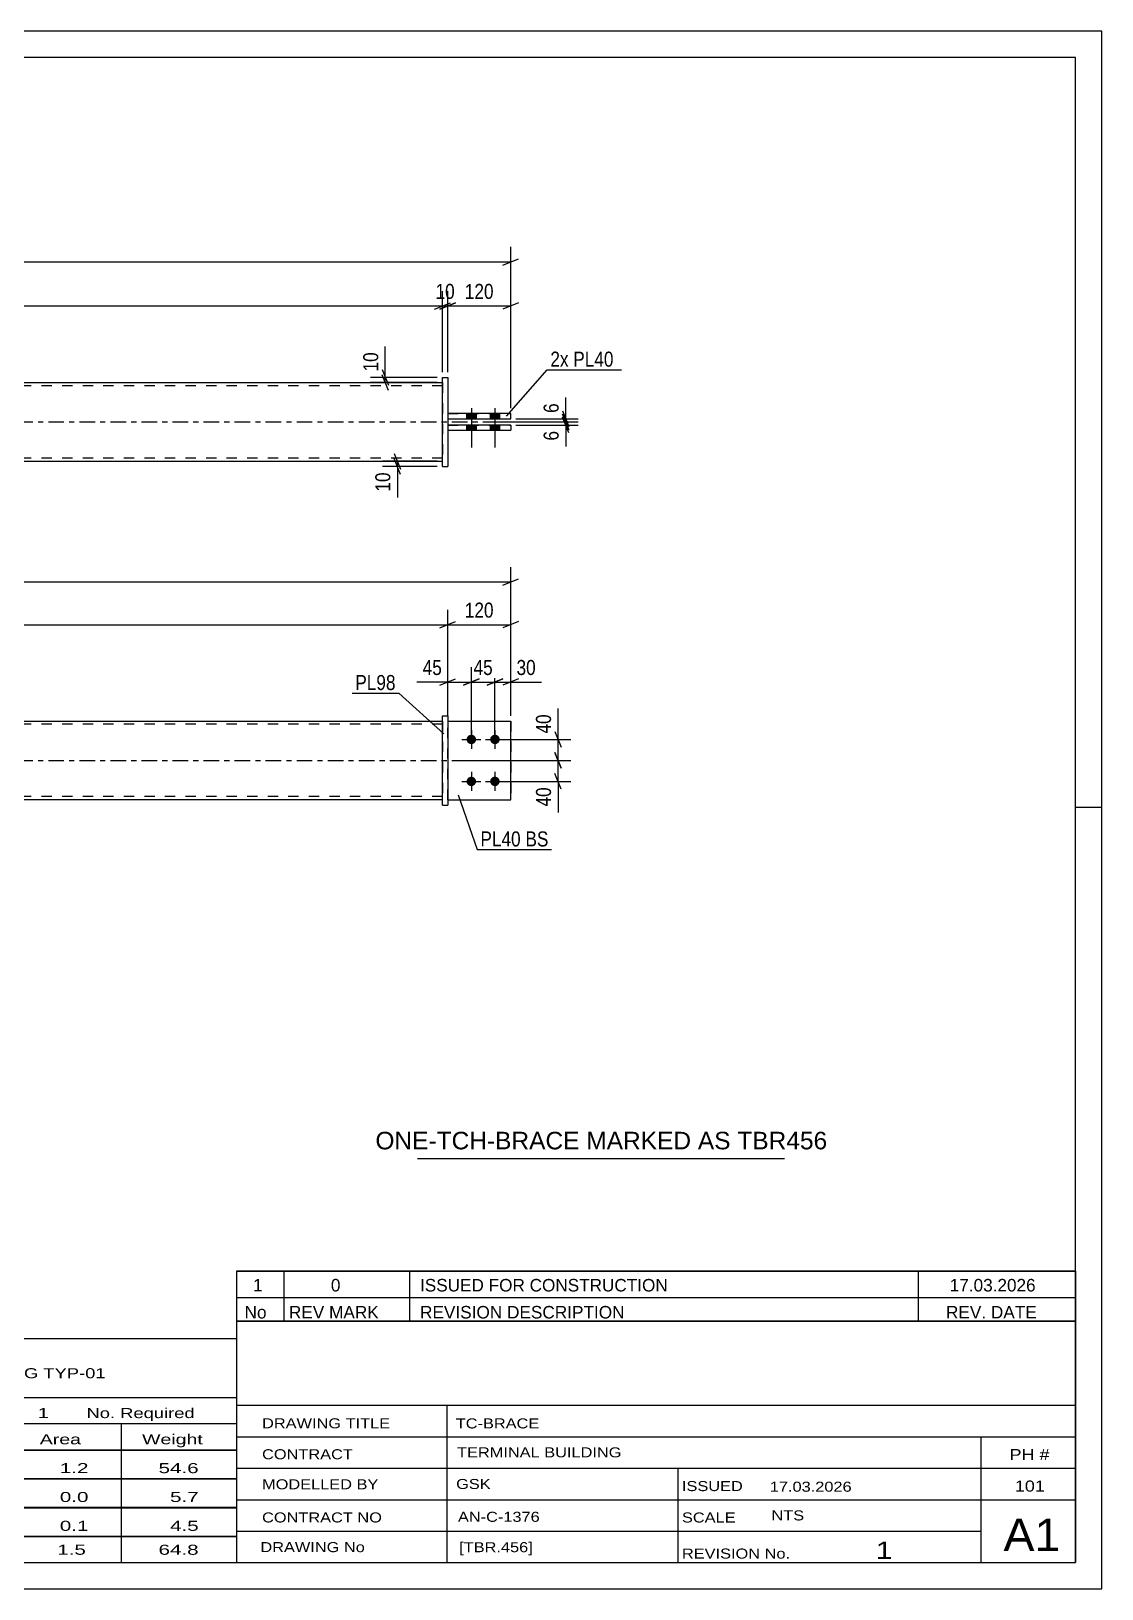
# Model space of a CAD drawing. Header units: millimetres. Extents: x 0 to 420, y 0 to 297.
# Drawn here: x 215.9 to 420, y 0 to 297 of the extents above; entities that cross this region are included whole.
import ezdxf

# ---------------------------------------------------------------- set-up
doc = ezdxf.new("R2010")
doc.units = ezdxf.units.MM
doc.linetypes.add('DXK_LINE_DOT2', pattern=[3.9198, 1.9599, -1.9599])
doc.linetypes.add('DXK_LINE_DOT3', pattern=[5.9187, 2.979, -0.9799, 0.9799, -0.9799])
doc.styles.add('Arial', font='ARIAL.TTF', dxfattribs={"height": 0.2})
doc.styles.add('Arial Narrow', font='ARIALN.TTF', dxfattribs={"height": 0.2})

# ---------------------------------------------------------------- blocks, each defined once
blk = doc.blocks.new('Unknown-580872543-1163')
at = {"color": 5, "linetype": 'Continuous'}
for p, q in [((420, 297), (0, 297)), ((420, 0), (420, 297)), ((415, 292), (5, 292)), ((415, 5), (415, 292)), ((420, 149), (415, 149)), ((5, 5), (415, 5)), ((0, 0), (420, 0))]:
    blk.add_line(p, q, dxfattribs=at)
blk = doc.blocks.new('Part-580872543-1766 - 1738')
at = {"color": 7, "linetype": 'DXK_LINE_DOT2'}
for p, q in [((295.28, 165.45), (307.28, 165.45)), ((295.28, 150.45), (295.28, 165.45)), ((295.28, 165.45), (307.28, 165.45)), ((307.28, 165.45), (307.28, 165.45)), ((307.28, 165.45), (307.28, 150.45)), ((295.28, 150.45), (295.28, 150.45)), ((295.28, 150.45), (307.28, 150.45)), ((295.28, 150.45), (307.28, 150.45))]:
    blk.add_line(p, q, dxfattribs=at)
blk = doc.blocks.new('Part-580872543-1771 - 1738')
at = {"color": 2, "linetype": 'Continuous'}
for p, q in [((295.28, 165.45), (307.28, 165.45)), ((307.28, 165.45), (307.28, 165.45)), ((307.28, 150.45), (307.28, 165.45)), ((295.28, 150.45), (307.28, 150.45))]:
    blk.add_line(p, q, dxfattribs=at)
at = {"color": 7, "linetype": 'DXK_LINE_DOT2'}
for p, q in [((295.28, 165.45), (307.28, 165.45)), ((295.28, 150.45), (295.28, 165.45)), ((295.28, 150.45), (295.28, 150.45)), ((295.28, 150.45), (307.28, 150.45))]:
    blk.add_line(p, q, dxfattribs=at)
blk = doc.blocks.new('Part-580872543-1786 - 1738')
at = {"color": 2, "linetype": 'Continuous'}
for p, q in [((294.28, 166.45), (295.28, 166.45)), ((294.28, 149.45), (294.28, 166.45)), ((295.28, 166.45), (295.28, 149.45)), ((294.28, 149.45), (294.28, 149.45)), ((294.28, 149.45), (295.28, 149.45))]:
    blk.add_line(p, q, dxfattribs=at)
at = {"color": 7, "linetype": 'DXK_LINE_DOT2'}
for p, q in [((294.28, 166.45), (295.28, 166.45)), ((294.28, 149.45), (295.28, 149.45))]:
    blk.add_line(p, q, dxfattribs=at)
blk = doc.blocks.new('Part-580872543-1806 - 1738')
at = {"color": 2, "linetype": 'Continuous'}
for p, q in [((93, 165.45), (294.28, 165.45)), ((294.28, 150.45), (93, 150.45))]:
    blk.add_line(p, q, dxfattribs=at)
at = {"color": 7, "linetype": 'DXK_LINE_DOT2'}
for p, q in [((93, 150.45), (93, 165.45)), ((294.28, 164.85), (93, 164.85)), ((294.28, 165.45), (294.28, 150.45)), ((294.28, 151.05), (93, 151.05))]:
    blk.add_line(p, q, dxfattribs=at)
at = {"color": 7, "linetype": 'DXK_LINE_DOT3'}
blk.add_line((83, 157.95), (304.28, 157.95), dxfattribs=at)
blk = doc.blocks.new('Bolt-580872543-1807 - 1738')
at = {"linetype": 'Continuous'}
for points in [[(299.78, 162.85), (299.97, 162.83), (300.15, 162.78), (300.31, 162.68), (300.45, 162.56), (300.56, 162.4), (300.64, 162.23), (300.67, 162.05), (300.67, 161.86), (300.64, 161.68), (300.56, 161.5), (300.45, 161.35), (300.31, 161.23), (300.15, 161.13), (299.97, 161.07), (299.78, 161.05), (299.59, 161.07), (299.41, 161.13), (299.25, 161.23), (299.11, 161.35), (299, 161.5), (298.92, 161.68), (298.88, 161.86), (298.88, 162.05), (298.92, 162.23), (299, 162.4), (299.11, 162.56), (299.25, 162.68), (299.41, 162.78), (299.59, 162.83)], [(304.28, 162.85), (304.47, 162.83), (304.65, 162.78), (304.81, 162.68), (304.95, 162.56), (305.06, 162.4), (305.14, 162.23), (305.17, 162.05), (305.17, 161.86), (305.14, 161.68), (305.06, 161.5), (304.95, 161.35), (304.81, 161.23), (304.65, 161.13), (304.47, 161.07), (304.28, 161.05), (304.09, 161.07), (303.91, 161.13), (303.75, 161.23), (303.61, 161.35), (303.5, 161.5), (303.42, 161.68), (303.38, 161.86), (303.38, 162.05), (303.42, 162.23), (303.5, 162.4), (303.61, 162.56), (303.75, 162.68), (303.91, 162.78), (304.09, 162.83)], [(299.78, 154.85), (299.97, 154.83), (300.15, 154.78), (300.31, 154.68), (300.45, 154.56), (300.56, 154.4), (300.64, 154.23), (300.67, 154.05), (300.67, 153.86), (300.64, 153.68), (300.56, 153.5), (300.45, 153.35), (300.31, 153.23), (300.15, 153.13), (299.97, 153.07), (299.78, 153.05), (299.59, 153.07), (299.41, 153.13), (299.25, 153.23), (299.11, 153.35), (299, 153.5), (298.92, 153.68), (298.88, 153.86), (298.88, 154.05), (298.92, 154.23), (299, 154.4), (299.11, 154.56), (299.25, 154.68), (299.41, 154.78), (299.59, 154.83)], [(304.28, 154.85), (304.47, 154.83), (304.65, 154.78), (304.81, 154.68), (304.95, 154.56), (305.06, 154.4), (305.14, 154.23), (305.17, 154.05), (305.17, 153.86), (305.14, 153.68), (305.06, 153.5), (304.95, 153.35), (304.81, 153.23), (304.65, 153.13), (304.47, 153.07), (304.28, 153.05), (304.09, 153.07), (303.91, 153.13), (303.75, 153.23), (303.61, 153.35), (303.5, 153.5), (303.42, 153.68), (303.38, 153.86), (303.38, 154.05), (303.42, 154.23), (303.5, 154.4), (303.61, 154.56), (303.75, 154.68), (303.91, 154.78), (304.09, 154.83)]]:
    blk.add_hatch(color=1, dxfattribs=at).paths.add_polyline_path(points)
at = {"color": 1, "linetype": 'Continuous'}
for p, q in [((299.78, 163.75), (299.78, 160.15)), ((304.28, 163.75), (304.28, 160.15)), ((297.98, 161.95), (301.58, 161.95)), ((302.48, 161.95), (306.08, 161.95)), ((299.78, 155.75), (299.78, 152.15)), ((304.28, 155.75), (304.28, 152.15)), ((297.98, 153.95), (301.58, 153.95)), ((302.48, 153.95), (306.08, 153.95))]:
    blk.add_line(p, q, dxfattribs=at)
blk = doc.blocks.new('Part-580872543-1430 - 1390')
at = {"color": 2, "linetype": 'Continuous'}
for p, q in [((294.28, 230.99), (294.28, 230.99)), ((294.28, 213.99), (294.28, 230.99)), ((294.28, 230.99), (295.28, 230.99)), ((295.28, 230.99), (295.28, 230.99)), ((295.28, 230.99), (295.28, 213.99)), ((294.28, 213.99), (295.28, 213.99)), ((294.28, 213.99), (294.28, 213.99)), ((295.28, 213.99), (295.28, 213.99))]:
    blk.add_line(p, q, dxfattribs=at)
at = {"color": 7, "linetype": 'DXK_LINE_DOT2'}
for p, q in [((294.28, 230.99), (295.28, 230.99)), ((294.28, 213.99), (295.28, 213.99)), ((295.28, 213.99), (295.28, 213.99))]:
    blk.add_line(p, q, dxfattribs=at)
blk = doc.blocks.new('Part-580872543-1462 - 1390')
at = {"color": 2, "linetype": 'Continuous'}
for p, q in [((307.28, 224.09), (295.28, 224.09)), ((295.28, 223.09), (307.28, 223.09)), ((307.28, 223.09), (307.28, 224.09))]:
    blk.add_line(p, q, dxfattribs=at)
at = {"color": 7, "linetype": 'DXK_LINE_DOT2'}
for p, q in [((295.28, 224.09), (295.28, 223.09)), ((295.28, 224.09), (307.28, 224.09)), ((295.28, 223.09), (307.28, 223.09))]:
    blk.add_line(p, q, dxfattribs=at)
blk = doc.blocks.new('Bolt-580872543-1451 - 1390')
at = {"linetype": 'Continuous'}
for points in [[(300.68, 224.09), (298.88, 224.09), (298.88, 223.09), (300.68, 223.09)], [(300.68, 224.09), (298.88, 224.09), (298.88, 223.09), (300.68, 223.09)], [(305.18, 224.09), (303.38, 224.09), (303.38, 223.09), (305.18, 223.09)], [(305.18, 224.09), (303.38, 224.09), (303.38, 223.09), (305.18, 223.09)], [(300.68, 221.89), (298.88, 221.89), (298.88, 220.89), (300.68, 220.89)], [(300.68, 221.89), (298.88, 221.89), (298.88, 220.89), (300.68, 220.89)], [(305.18, 221.89), (303.38, 221.89), (303.38, 220.89), (305.18, 220.89)], [(305.18, 221.89), (303.38, 221.89), (303.38, 220.89), (305.18, 220.89)]]:
    blk.add_hatch(color=1, dxfattribs=at).paths.add_polyline_path(points)
at = {"color": 1, "linetype": 'Continuous'}
for p, q in [((298.88, 224.09), (298.88, 223.09)), ((298.88, 224.09), (298.88, 223.09)), ((299.78, 225.09), (299.78, 217.59)), ((299.78, 225.09), (299.78, 217.59)), ((300.68, 224.09), (300.68, 223.09)), ((300.68, 224.09), (300.68, 223.09)), ((303.38, 224.09), (303.38, 223.09)), ((303.38, 224.09), (303.38, 223.09)), ((304.28, 225.09), (304.28, 217.59)), ((304.28, 225.09), (304.28, 217.59)), ((305.18, 224.09), (305.18, 223.09)), ((305.18, 224.09), (305.18, 223.09)), ((298.88, 221.89), (298.88, 220.89)), ((298.88, 221.89), (298.88, 220.89)), ((300.68, 221.89), (300.68, 220.89)), ((300.68, 221.89), (300.68, 220.89)), ((303.38, 221.89), (303.38, 220.89)), ((303.38, 221.89), (303.38, 220.89)), ((305.18, 221.89), (305.18, 220.89)), ((305.18, 221.89), (305.18, 220.89))]:
    blk.add_line(p, q, dxfattribs=at)
blk = doc.blocks.new('Part-580872543-1435 - 1390')
at = {"color": 2, "linetype": 'Continuous'}
for p, q in [((307.28, 221.89), (295.28, 221.89)), ((295.28, 220.89), (307.28, 220.89)), ((307.28, 221.89), (307.28, 220.89))]:
    blk.add_line(p, q, dxfattribs=at)
at = {"color": 7, "linetype": 'DXK_LINE_DOT2'}
for p, q in [((295.28, 221.89), (295.28, 220.89)), ((295.28, 221.89), (307.28, 221.89)), ((295.28, 220.89), (307.28, 220.89))]:
    blk.add_line(p, q, dxfattribs=at)
blk = doc.blocks.new('Part-580872543-1450 - 1390')
at = {"color": 2, "linetype": 'Continuous'}
for p, q in [((93, 229.99), (294.28, 229.99)), ((93, 214.99), (294.28, 214.99))]:
    blk.add_line(p, q, dxfattribs=at)
at = {"color": 7, "linetype": 'DXK_LINE_DOT2'}
for p, q in [((93, 229.99), (93, 214.99)), ((294.28, 229.39), (93, 229.39)), ((294.28, 229.99), (294.28, 214.99)), ((294.28, 215.59), (93, 215.59))]:
    blk.add_line(p, q, dxfattribs=at)
at = {"color": 7, "linetype": 'DXK_LINE_DOT3'}
blk.add_line((83, 222.49), (304.28, 222.49), dxfattribs=at)
blk = doc.blocks.new('StraightDimension-580872543-1914 - 1738')
at = {"color": 7, "linetype": 'Continuous'}
for p, q in [((93.5, 184.43), (90.5, 183.23)), ((92, 158.95), (92, 186.68)), ((293.78, 183.23), (296.78, 184.43)), ((295.28, 166.45), (295.28, 186.68)), ((92, 183.83), (295.28, 183.83))]:
    blk.add_line(p, q, dxfattribs=at)
at = {"color": 0}
blk.add_wipeout([(197.9, 184.58), (197.9, 188.78), (189.38, 188.78), (189.38, 184.58)], dxfattribs=at)
at = {"color": 3, "style": 'Arial Narrow'}
blk.add_text('2033', height=2.863, dxfattribs=at).set_placement((189.98, 185.18))
blk = doc.blocks.new('StraightDimension-580872543-1876 - 1738')
at = {"color": 7, "linetype": 'Continuous'}
for p, q in [((315.72, 163.45), (316.92, 160.45)), ((305.28, 161.95), (318.72, 161.95)), ((316.32, 157.95), (316.32, 161.95)), ((296.28, 157.95), (318.72, 157.95)), ((316.92, 156.45), (315.72, 159.45))]:
    blk.add_line(p, q, dxfattribs=at)
at = {"color": 0}
blk.add_wipeout([(315.57, 167.34), (311.37, 167.34), (311.37, 162.48), (315.57, 162.48)], dxfattribs=at)
at = {"color": 7, "linetype": 'Continuous'}
blk.add_line((316.32, 161.95), (316.32, 167.86), dxfattribs=at)
blk.add_line((316.32, 161.95), (316.32, 167.86), dxfattribs=at)
at = {"color": 3, "style": 'Arial Narrow'}
blk.add_text('40', height=2.863, rotation=90.0002, dxfattribs=at).set_placement((314.97, 163.08))
blk = doc.blocks.new('StraightDimension-580872543-1810 - 1738')
at = {"color": 7, "linetype": 'Continuous'}
for p, q in [((304.28, 162.95), (304.28, 175.74)), ((307.28, 166.45), (307.28, 175.74)), ((302.78, 172.29), (305.78, 173.49)), ((304.28, 172.89), (307.28, 172.89)), ((308.78, 173.49), (305.78, 172.29))]:
    blk.add_line(p, q, dxfattribs=at)
at = {"color": 0}
blk.add_wipeout([(312.66, 173.64), (312.66, 177.84), (307.8, 177.84), (307.8, 173.64)], dxfattribs=at)
at = {"color": 7, "linetype": 'Continuous'}
blk.add_line((307.28, 172.89), (313.19, 172.89), dxfattribs=at)
blk.add_line((307.28, 172.89), (313.19, 172.89), dxfattribs=at)
at = {"color": 3, "style": 'Arial Narrow'}
blk.add_text('30', height=2.863, dxfattribs=at).set_placement((308.4, 174.24))
blk = doc.blocks.new('StraightDimension-580872543-1826 - 1738')
at = {"color": 7, "linetype": 'Continuous'}
for p, q in [((299.78, 162.95), (299.78, 175.74)), ((304.28, 162.95), (304.28, 175.74)), ((298.28, 172.29), (301.28, 173.49)), ((299.78, 172.89), (304.28, 172.89)), ((305.78, 173.49), (302.78, 172.29))]:
    blk.add_line(p, q, dxfattribs=at)
at = {"color": 0}
blk.add_wipeout([(304.46, 173.64), (304.46, 177.84), (299.6, 177.84), (299.6, 173.64)], dxfattribs=at)
at = {"color": 3, "style": 'Arial Narrow'}
blk.add_text('45', height=2.863, dxfattribs=at).set_placement((300.2, 174.24))
blk = doc.blocks.new('StraightDimension-580872543-1839 - 1738')
at = {"color": 7, "linetype": 'Continuous'}
for p, q in [((295.28, 166.45), (295.28, 175.74)), ((299.78, 162.95), (299.78, 175.74)), ((293.78, 172.29), (296.78, 173.49)), ((295.28, 172.89), (299.78, 172.89)), ((301.28, 173.49), (298.28, 172.29))]:
    blk.add_line(p, q, dxfattribs=at)
at = {"color": 0}
blk.add_wipeout([(294.75, 173.64), (294.75, 177.84), (289.9, 177.84), (289.9, 173.64)], dxfattribs=at)
at = {"color": 7, "linetype": 'Continuous'}
blk.add_line((295.28, 172.89), (289.37, 172.89), dxfattribs=at)
blk.add_line((295.28, 172.89), (289.37, 172.89), dxfattribs=at)
at = {"color": 3, "style": 'Arial Narrow'}
blk.add_text('45', height=2.863, dxfattribs=at).set_placement((290.5, 174.24))
blk = doc.blocks.new('StraightDimension-580872543-1856 - 1738')
at = {"color": 7, "linetype": 'Continuous'}
for p, q in [((80, 166.45), (80, 194.83)), ((307.28, 166.45), (307.28, 194.83)), ((81.5, 192.58), (78.5, 191.38)), ((80, 191.98), (307.28, 191.98)), ((305.78, 191.38), (308.78, 192.58))]:
    blk.add_line(p, q, dxfattribs=at)
at = {"color": 0}
blk.add_wipeout([(197.9, 192.73), (197.9, 196.93), (189.38, 196.93), (189.38, 192.73)], dxfattribs=at)
at = {"color": 3, "style": 'Arial Narrow'}
blk.add_text('2273', height=2.863, dxfattribs=at).set_placement((189.98, 193.33))
blk = doc.blocks.new('StraightDimension-580872543-1885 - 1738')
at = {"color": 7, "linetype": 'Continuous'}
for p, q in [((296.28, 157.95), (318.72, 157.95)), ((315.72, 159.45), (316.92, 156.45)), ((316.32, 153.95), (316.32, 157.95)), ((316.92, 152.45), (315.72, 155.45)), ((305.28, 153.95), (318.72, 153.95))]:
    blk.add_line(p, q, dxfattribs=at)
at = {"color": 0}
blk.add_wipeout([(315.57, 153.43), (311.37, 153.43), (311.37, 148.57), (315.57, 148.57)], dxfattribs=at)
at = {"color": 7, "linetype": 'Continuous'}
blk.add_line((316.32, 153.95), (316.32, 148.05), dxfattribs=at)
blk.add_line((316.32, 153.95), (316.32, 148.05), dxfattribs=at)
at = {"color": 3, "style": 'Arial Narrow'}
blk.add_text('40', height=2.863, rotation=90.0002, dxfattribs=at).set_placement((314.97, 149.17))
blk = doc.blocks.new('StraightDimension-580872543-1895 - 1738')
at = {"color": 7, "linetype": 'Continuous'}
for p, q in [((293.78, 183.23), (296.78, 184.43)), ((295.28, 166.45), (295.28, 186.68)), ((308.78, 184.43), (305.78, 183.23)), ((307.28, 166.45), (307.28, 186.68)), ((295.28, 183.83), (307.28, 183.83))]:
    blk.add_line(p, q, dxfattribs=at)
at = {"color": 0}
blk.add_wipeout([(304.62, 184.58), (304.62, 188.78), (297.94, 188.78), (297.94, 184.58)], dxfattribs=at)
at = {"color": 3, "style": 'Arial Narrow'}
blk.add_text('120', height=2.863, dxfattribs=at).set_placement((298.54, 185.18))
blk = doc.blocks.new('StraightDimension-580872543-1661 - 1390')
at = {"color": 7, "linetype": 'Continuous'}
for p, q in [((308.28, 223.09), (320.18, 223.09)), ((317.18, 224.59), (318.38, 221.59)), ((318.38, 220.99), (317.18, 223.99)), ((317.78, 222.49), (317.78, 223.09)), ((303.03, 222.49), (320.18, 222.49))]:
    blk.add_line(p, q, dxfattribs=at)
at = {"color": 0}
blk.add_wipeout([(317.03, 226.64), (312.83, 226.64), (312.83, 223.61), (317.03, 223.61)], dxfattribs=at)
at = {"color": 7, "linetype": 'Continuous'}
blk.add_line((317.78, 223.09), (317.78, 227.17), dxfattribs=at)
blk.add_line((317.78, 223.09), (317.78, 227.17), dxfattribs=at)
at = {"color": 3, "style": 'Arial Narrow'}
blk.add_text('6', height=2.86, rotation=90.0002, dxfattribs=at).set_placement((316.43, 224.21))
blk = doc.blocks.new('StraightDimension-580872543-1538 - 1390')
at = {"color": 7, "linetype": 'Continuous'}
for p, q in [((293.28, 214.99), (282.83, 214.99)), ((293.28, 213.99), (282.83, 213.99)), ((285.08, 216.49), (286.28, 213.49)), ((286.28, 212.49), (285.08, 215.49)), ((285.68, 213.99), (285.68, 214.99))]:
    blk.add_line(p, q, dxfattribs=at)
at = {"color": 0}
blk.add_wipeout([(284.93, 213.46), (280.73, 213.46), (280.73, 208.61), (284.93, 208.61)], dxfattribs=at)
at = {"color": 7, "linetype": 'Continuous'}
blk.add_line((285.68, 213.99), (285.68, 208.08), dxfattribs=at)
blk.add_line((285.68, 213.99), (285.68, 208.08), dxfattribs=at)
at = {"color": 3, "style": 'Arial Narrow'}
blk.add_text('10', height=2.863, rotation=90.0002, dxfattribs=at).set_placement((284.33, 209.21))
blk = doc.blocks.new('StraightDimension-580872543-1552 - 1390')
at = {"color": 7, "linetype": 'Continuous'}
for p, q in [((282.78, 232.49), (283.98, 229.49)), ((293.28, 230.99), (280.53, 230.99)), ((293.28, 229.99), (280.53, 229.99)), ((283.98, 228.49), (282.78, 231.49)), ((283.38, 229.99), (283.38, 230.99))]:
    blk.add_line(p, q, dxfattribs=at)
at = {"color": 0}
blk.add_wipeout([(282.63, 236.37), (278.43, 236.37), (278.43, 231.51), (282.63, 231.51)], dxfattribs=at)
at = {"color": 7, "linetype": 'Continuous'}
blk.add_line((283.38, 230.99), (283.38, 236.89), dxfattribs=at)
blk.add_line((283.38, 230.99), (283.38, 236.89), dxfattribs=at)
at = {"color": 3, "style": 'Arial Narrow'}
blk.add_text('10', height=2.863, rotation=90.0002, dxfattribs=at).set_placement((282.03, 232.11))
blk = doc.blocks.new('StraightDimension-580872543-1567 - 1390')
at = {"color": 7, "linetype": 'Continuous'}
for p, q in [((80, 225.09), (80, 255.86)), ((307.28, 225.09), (307.28, 255.86)), ((81.5, 253.61), (78.5, 252.41)), ((80, 253.01), (307.28, 253.01)), ((305.78, 252.41), (308.78, 253.61))]:
    blk.add_line(p, q, dxfattribs=at)
at = {"color": 0}
blk.add_wipeout([(197.9, 253.76), (197.9, 257.96), (189.38, 257.96), (189.38, 253.76)], dxfattribs=at)
at = {"color": 3, "style": 'Arial Narrow'}
blk.add_text('2273', height=2.863, dxfattribs=at).set_placement((189.98, 254.36))
blk = doc.blocks.new('StraightDimension-580872543-1578 - 1390')
at = {"color": 7, "linetype": 'Continuous'}
for p, q in [((294.28, 231.99), (294.28, 247.45)), ((295.28, 231.99), (295.28, 247.45)), ((292.78, 244), (295.78, 245.2)), ((296.78, 245.2), (293.78, 244)), ((294.28, 244.6), (295.28, 244.6))]:
    blk.add_line(p, q, dxfattribs=at)
at = {"color": 0}
blk.add_wipeout([(297.21, 245.35), (297.21, 249.55), (292.35, 249.55), (292.35, 245.35)], dxfattribs=at)
at = {"color": 3, "style": 'Arial Narrow'}
blk.add_text('10', height=2.863, dxfattribs=at).set_placement((292.95, 245.95))
blk = doc.blocks.new('StraightDimension-580872543-1588 - 1390')
at = {"color": 7, "linetype": 'Continuous'}
for p, q in [((93, 231.99), (93, 247.45)), ((294.28, 231.99), (294.28, 247.45)), ((94.5, 245.2), (91.5, 244)), ((93, 244.6), (294.28, 244.6)), ((292.78, 244), (295.78, 245.2))]:
    blk.add_line(p, q, dxfattribs=at)
at = {"color": 0}
blk.add_wipeout([(197.9, 245.35), (197.9, 249.55), (189.38, 249.55), (189.38, 245.35)], dxfattribs=at)
at = {"color": 3, "style": 'Arial Narrow'}
blk.add_text('2013', height=2.863, dxfattribs=at).set_placement((189.98, 245.95))
blk = doc.blocks.new('StraightDimension-580872543-1618 - 1390')
at = {"color": 7, "linetype": 'Continuous'}
for p, q in [((295.28, 231.99), (295.28, 247.45)), ((307.28, 225.09), (307.28, 247.45)), ((293.78, 244), (296.78, 245.2)), ((295.28, 244.6), (307.28, 244.6)), ((308.78, 245.2), (305.78, 244))]:
    blk.add_line(p, q, dxfattribs=at)
at = {"color": 0}
blk.add_wipeout([(304.62, 245.35), (304.62, 249.55), (297.94, 249.55), (297.94, 245.35)], dxfattribs=at)
at = {"color": 3, "style": 'Arial Narrow'}
blk.add_text('120', height=2.863, dxfattribs=at).set_placement((298.54, 245.95))
blk = doc.blocks.new('StraightDimension-580872543-1650 - 1390')
at = {"color": 7, "linetype": 'Continuous'}
for p, q in [((317.18, 223.99), (318.38, 220.99)), ((318.38, 220.39), (317.18, 223.39)), ((303.03, 222.49), (320.18, 222.49)), ((308.28, 221.89), (320.18, 221.89)), ((317.78, 221.89), (317.78, 222.49))]:
    blk.add_line(p, q, dxfattribs=at)
at = {"color": 0}
blk.add_wipeout([(317.03, 221.36), (312.83, 221.36), (312.83, 218.34), (317.03, 218.34)], dxfattribs=at)
at = {"color": 7, "linetype": 'Continuous'}
blk.add_line((317.78, 221.89), (317.78, 217.81), dxfattribs=at)
blk.add_line((317.78, 221.89), (317.78, 217.81), dxfattribs=at)
at = {"color": 3, "style": 'Arial Narrow'}
blk.add_text('6', height=2.86, rotation=90.0002, dxfattribs=at).set_placement((316.43, 218.94))
blk = doc.blocks.new('Unknown-580872543-3607')
at = {"color": 7, "linetype": 'Continuous'}
for p, q in [((255, 51.05), (255, 5)), ((255, 51.05), (415, 51.05)), ((415, 51), (415, 5)), ((255, 35), (415, 35)), ((295.14, 35), (295.14, 5)), ((255, 29), (415, 29)), ((397, 5.05), (397, 29.05)), ((255, 23), (415, 23)), ((339.14, 23), (339.14, 5)), ((255, 17), (415, 17)), ((255, 11), (397, 11)), ((255, 5), (415, 5))]:
    blk.add_line(p, q, dxfattribs=at)
at = {"color": 7, "style": 'Arial Narrow'}
for s, height, width, p in [('DRAWING TITLE', 1.9089, 1.425378, (259.88, 30.61)), ('TC-BRACE', 1.909, 1.425378, (296.81, 30.59)), ('TERMINAL BUILDING', 1.9089, 1.425378, (297.06, 25.07)), ('CONTRACT', 1.909, 1.425378, (259.88, 24.71)), ('MODELLED BY', 1.9089, 1.425378, (259.88, 18.98)), ('GSK', 1.909, 1.425378, (296.88, 19.04)), ('ISSUED', 1.909, 1.425378, (339.94, 18.64)), ('17.03.2026', 1.909, 1.425378, (356.69, 18.52)), ('CONTRACT NO', 1.9089, 1.425378, (259.88, 12.66)), ('AN-C-1376', 1.909, 1.425378, (297.23, 12.78)), ('SCALE', 1.909, 1.425378, (339.94, 12.65)), ('A1', 6.204, 1.25, (401.24, 7.2)), ('DRAWING No', 1.909, 1.425378, (259.56, 7)), ('[TBR.456]', 1.909, 1.425378, (297.46, 6.99)), ('1', 3.34, 1.5, (376.91, 5.68)), ('REVISION No.', 1.9089, 1.425378, (339.94, 5.77))]:
    blk.add_text(s, height=height, dxfattribs=dict(at, width=width)).set_placement(p)
at = {"color": 7, "linetype": 'Continuous', "style": 'Arial Narrow'}
for s, height, width, p in [('PH #', 2.1, 1.42538, (402.4, 24.55)), ('101', 2.1, 1.42538, (403.41, 18.55)), ('NTS', 1.909, 1.425378, (357, 13.05))]:
    blk.add_text(s, height=height, dxfattribs=dict(at, width=width)).set_placement(p)
blk = doc.blocks.new('Unknown-580872543-3608')
at = {"color": 7, "linetype": 'Continuous'}
for p, q in [((255, 60.55), (415, 60.55)), ((415, 60.55), (255, 60.55)), ((255, 60.55), (255, 55.55)), ((264, 60.55), (264, 55.55)), ((288, 60.55), (288, 55.55)), ((385, 60.55), (385, 55.55)), ((415, 60.55), (415, 55.55)), ((255, 55.55), (415, 55.55)), ((255, 55.55), (255, 51.05)), ((255, 55.55), (415, 55.55)), ((264, 55.55), (264, 51.05)), ((288, 55.55), (288, 51.05)), ((385, 55.55), (385, 51.05)), ((415, 55.55), (415, 51.05)), ((415, 51.05), (255, 51.05))]:
    blk.add_line(p, q, dxfattribs=at)
at = {"color": 7, "linetype": 'Continuous', "style": 'Arial Narrow'}
for s, height, width, p in [('1', 2.39, 1.196471, (258.16, 56.7)), ('0', 2.39, 1.196471, (273, 56.7)), ('ISSUED FOR CONSTRUCTION', 2.3861, 1.196471, (290, 56.7)), ('17.03.2026', 2.386, 1.196471, (391, 56.7)), ('No', 2.386, 1.2, (256.54, 51.55)), ('REV MARK', 2.386, 1.2, (265, 51.55)), ('REVISION DESCRIPTION', 2.3861, 1.2, (290, 51.55)), ('REV. DATE', 2.386, 1.2, (390.28, 51.55))]:
    blk.add_text(s, height=height, dxfattribs=dict(at, width=width)).set_placement(p)
blk = doc.blocks.new('Unknown-580872543-3609')
at = {"color": 7, "linetype": 'Continuous'}
for p, q in [((95, 47.75), (255, 47.75)), ((95, 36.5), (95, 47.75)), ((255, 47.75), (255, 36.5)), ((95, 36.5), (255, 36.5)), ((95, 36.5), (95, 31.5)), ((255, 36.5), (255, 31.5)), ((95, 31.5), (255, 31.5)), ((95, 31.5), (95, 26.5)), ((119, 31.5), (119, 26.5)), ((154.5, 31.5), (154.5, 26.5)), ((180.5, 31.5), (180.5, 26.5)), ((193.5, 31.5), (193.5, 26.5)), ((211, 31.5), (211, 26.5)), ((233, 31.5), (233, 26.5)), ((255, 31.5), (255, 26.5)), ((95, 26.5), (255, 26.5)), ((95, 26.45), (95, 21.05)), ((95, 26.45), (255, 26.45)), ((119, 26.5), (119, 21)), ((154.5, 26.5), (154.5, 21)), ((180.5, 26.5), (180.5, 21)), ((193.5, 26.5), (193.5, 21)), ((211, 26.5), (211, 21)), ((233, 26.5), (233, 21)), ((255, 26.45), (255, 21.05)), ((95, 21.05), (255, 21.05)), ((95, 20.95), (95, 15.55)), ((95, 20.95), (255, 20.95)), ((119, 21), (119, 15.5)), ((154.5, 21), (154.5, 15.5)), ((180.5, 21), (180.5, 15.5)), ((193.5, 21), (193.5, 15.5)), ((211, 21), (211, 15.5)), ((233, 21), (233, 15.5)), ((255, 20.95), (255, 15.55)), ((95, 15.55), (255, 15.55)), ((95, 15.45), (95, 10.05)), ((95, 15.45), (255, 15.45)), ((119, 15.5), (119, 10)), ((154.5, 15.5), (154.5, 10)), ((180.5, 15.5), (180.5, 10)), ((193.5, 15.5), (193.5, 10)), ((211, 15.5), (211, 10)), ((233, 15.5), (233, 10)), ((255, 15.45), (255, 10.05)), ((95, 10.05), (255, 10.05)), ((95, 10), (255, 10)), ((95, 10), (95, 5)), ((211, 10), (211, 5)), ((233, 10), (233, 5)), ((255, 10), (255, 5)), ((95, 5), (255, 5))]:
    blk.add_line(p, q, dxfattribs=at)
at = {"color": 7, "style": 'Arial Narrow'}
for s, height, width, p in [('GENERAL NOTES & WELD DETAILS :', 2.8633, 1.4, (96.15, 40.06)), ('REFER TYP DRAWING TYP-01', 1.9089, 1.6, (179.7, 40.16)), ("MATERIAL LIST FOR ASSEMBLY MK'D", 1.9089, 1.6, (96.15, 32.56)), ('TBR456', 1.909, 1.794707, (187.59, 32.47)), ('1', 1.91, 1.794707, (217.08, 32.56)), ('No. Required', 1.9089, 1.6, (226.41, 32.56)), ('Mark', 1.909, 1.7, (96.34, 27.5)), ('Profile', 1.909, 1.7, (129.41, 27.5)), ('Material', 1.909, 1.7, (159.54, 27.56)), ('No.', 1.909, 1.7, (184.5, 27.56)), ('Length', 1.909, 1.7, (195, 27.56)), ('Area', 1.909, 1.7, (217.5, 27.56)), ('Weight', 1.909, 1.7, (237, 27.56))]:
    blk.add_text(s, height=height, dxfattribs=dict(at, width=width)).set_placement(p)
at = {"color": 7, "linetype": 'Continuous', "style": 'Arial Narrow'}
for s, height, width, p in [('TBR456', 1.909, 1.794707, (96.5, 22.06)), ('SHS150*6', 1.909, 1.794707, (121, 22.06)), ('E350', 1.909, 1.794707, (160.74, 22.06)), ('1', 1.91, 1.794707, (184.86, 22.06)), ('2013', 1.909, 1.794707, (197.58, 22.06)), ('1.2', 1.909, 1.794707, (221.32, 22.06)), ('54.6', 1.909, 1.794707, (240.14, 22.06)), ('PL40', 1.909, 1.794707, (96.5, 16.56)), ('PL10*120', 1.909, 1.794707, (121, 16.56)), ('E350', 1.909, 1.794707, (160.74, 16.56)), ('4', 1.91, 1.794707, (184.86, 16.56)), ('150', 1.909, 1.794707, (199.77, 16.56)), ('0.0', 1.909, 1.794707, (221.32, 16.56)), ('5.7', 1.909, 1.794707, (242.33, 16.56)), ('PL98', 1.909, 1.794707, (96.5, 11.06)), ('PL10*170', 1.909, 1.794707, (121, 11.06)), ('E350', 1.909, 1.794707, (160.74, 11.06)), ('2', 1.91, 1.794707, (184.86, 11.06)), ('170', 1.909, 1.794707, (199.77, 11.06)), ('0.1', 1.909, 1.794707, (221.32, 11.06)), ('4.5', 1.909, 1.794707, (242.33, 11.06)), ('Total', 1.909, 1.7, (197.33, 6.5)), ('1.5', 1.909, 1.794707, (220.83, 6.5)), ('64.8', 1.909, 1.794707, (240.14, 6.5))]:
    blk.add_text(s, height=height, dxfattribs=dict(at, width=width)).set_placement(p)
blk = doc.blocks.new('Unknown-580872543-3610')
at = {"color": 7, "linetype": 'Continuous'}
blk.add_line((289.5, 82.05), (359.5, 82.05), dxfattribs=at)
at = {"color": 7, "style": 'Arial'}
blk.add_text('ONE-TCH-BRACE MARKED AS TBR456', height=3.3428, dxfattribs=at).set_placement((281.49, 83.8))
blk = doc.blocks.new('Mark-580872543-1782 - 1738')
at = {"color": 0}
blk.add_wipeout([(285.33, 171.37), (285.33, 174.37), (277.66, 174.37), (277.66, 171.37)], dxfattribs=at)
blk.add_wipeout([(285.33, 171.37), (285.33, 174.37), (277.66, 174.37), (277.66, 171.37)], dxfattribs=at)
at = {"color": 30, "linetype": 'Continuous'}
for p in [(277.06, 170.77), (294.51, 163.03)]:
    blk.add_line(p, (285.93, 170.77), dxfattribs=at)
at = {"color": 3, "style": 'Arial Narrow'}
blk.add_text('PL98', height=2.863, dxfattribs=at).set_placement((277.66, 171.37))
blk = doc.blocks.new('MarkSet-580872543-2051 - 1738')
at = {"color": 0}
blk.add_wipeout([(309.2, 141.55), (309.2, 144.55), (301.52, 144.55), (301.52, 141.55)], dxfattribs=at)
blk.add_wipeout([(309.2, 141.55), (309.2, 144.55), (301.52, 144.55), (301.52, 141.55)], dxfattribs=at)
at = {"color": 30, "linetype": 'Continuous'}
blk.add_line((297.29, 151.42), (300.92, 140.95), dxfattribs=at)
at = {"color": 0}
blk.add_wipeout([(314.48, 141.55), (314.48, 144.55), (310.1, 144.55), (310.1, 141.55)], dxfattribs=at)
blk.add_wipeout([(314.48, 141.55), (314.48, 144.55), (310.1, 144.55), (310.1, 141.55)], dxfattribs=at)
at = {"color": 30, "linetype": 'Continuous'}
blk.add_line((300.92, 140.95), (315.08, 140.95), dxfattribs=at)
at = {"color": 3, "style": 'Arial Narrow'}
for s, p in [('PL40', (301.52, 141.55)), ('BS', (310.1, 141.55))]:
    blk.add_text(s, height=2.863, dxfattribs=at).set_placement(p)
blk = doc.blocks.new('MarkSet-580872543-1723 - 1390')
at = {"color": 0}
blk.add_wipeout([(318.32, 233.03), (318.32, 236.03), (314.85, 236.03), (314.85, 233.03)], dxfattribs=at)
blk.add_wipeout([(318.32, 233.03), (318.32, 236.03), (314.85, 236.03), (314.85, 233.03)], dxfattribs=at)
at = {"color": 30, "linetype": 'Continuous'}
blk.add_line((306.49, 223.6), (314.25, 232.43), dxfattribs=at)
at = {"color": 0}
blk.add_wipeout([(326.9, 233.03), (326.9, 236.03), (319.22, 236.03), (319.22, 233.03)], dxfattribs=at)
blk.add_wipeout([(326.9, 233.03), (326.9, 236.03), (319.22, 236.03), (319.22, 233.03)], dxfattribs=at)
at = {"color": 30, "linetype": 'Continuous'}
blk.add_line((314.25, 232.43), (328.4, 232.43), dxfattribs=at)
at = {"color": 3, "style": 'Arial Narrow'}
for s, p in [('2x', (314.85, 233.03)), ('PL40', (319.22, 233.03))]:
    blk.add_text(s, height=2.863, dxfattribs=at).set_placement(p)

msp = doc.modelspace()

# ---------------------------------------------------------------- block references
for name in ['Unknown-580872543-1163', 'Part-580872543-1450 - 1390', 'Part-580872543-1430 - 1390', 'Part-580872543-1462 - 1390', 'Bolt-580872543-1451 - 1390', 'Part-580872543-1435 - 1390', 'Part-580872543-1786 - 1738', 'Part-580872543-1806 - 1738', 'Part-580872543-1766 - 1738', 'Part-580872543-1771 - 1738', 'Bolt-580872543-1807 - 1738', 'Unknown-580872543-3610', 'Unknown-580872543-3608', 'Unknown-580872543-3607', 'Unknown-580872543-3609']:
    msp.add_blockref(name, (0, 0))

# ---------------------------------------------------------------- next in the draw order: block references
for name in ['StraightDimension-580872543-1552 - 1390', 'StraightDimension-580872543-1661 - 1390', 'StraightDimension-580872543-1538 - 1390', 'StraightDimension-580872543-1914 - 1738']:
    msp.add_blockref(name, (0, 0))

# ---------------------------------------------------------------- next in the draw order: block references
for name in ['StraightDimension-580872543-1567 - 1390', 'StraightDimension-580872543-1876 - 1738']:
    msp.add_blockref(name, (0, 0))

# ---------------------------------------------------------------- next in the draw order: block references
for name in ['StraightDimension-580872543-1578 - 1390', 'StraightDimension-580872543-1810 - 1738', 'StraightDimension-580872543-1885 - 1738']:
    msp.add_blockref(name, (0, 0))

# ---------------------------------------------------------------- next in the draw order: block references
for name in ['StraightDimension-580872543-1588 - 1390', 'StraightDimension-580872543-1826 - 1738', 'MarkSet-580872543-2051 - 1738']:
    msp.add_blockref(name, (0, 0))

# ---------------------------------------------------------------- next in the draw order: block references
for name in ['StraightDimension-580872543-1618 - 1390', 'StraightDimension-580872543-1839 - 1738']:
    msp.add_blockref(name, (0, 0))

# ---------------------------------------------------------------- next in the draw order: block references
for name in ['StraightDimension-580872543-1650 - 1390', 'StraightDimension-580872543-1856 - 1738']:
    msp.add_blockref(name, (0, 0))

# ---------------------------------------------------------------- next in the draw order: block references
for name in ['MarkSet-580872543-1723 - 1390', 'StraightDimension-580872543-1895 - 1738']:
    msp.add_blockref(name, (0, 0))

# ---------------------------------------------------------------- next in the draw order: block references
msp.add_blockref('Mark-580872543-1782 - 1738', (0, 0))

doc.saveas('drawing.dxf')
